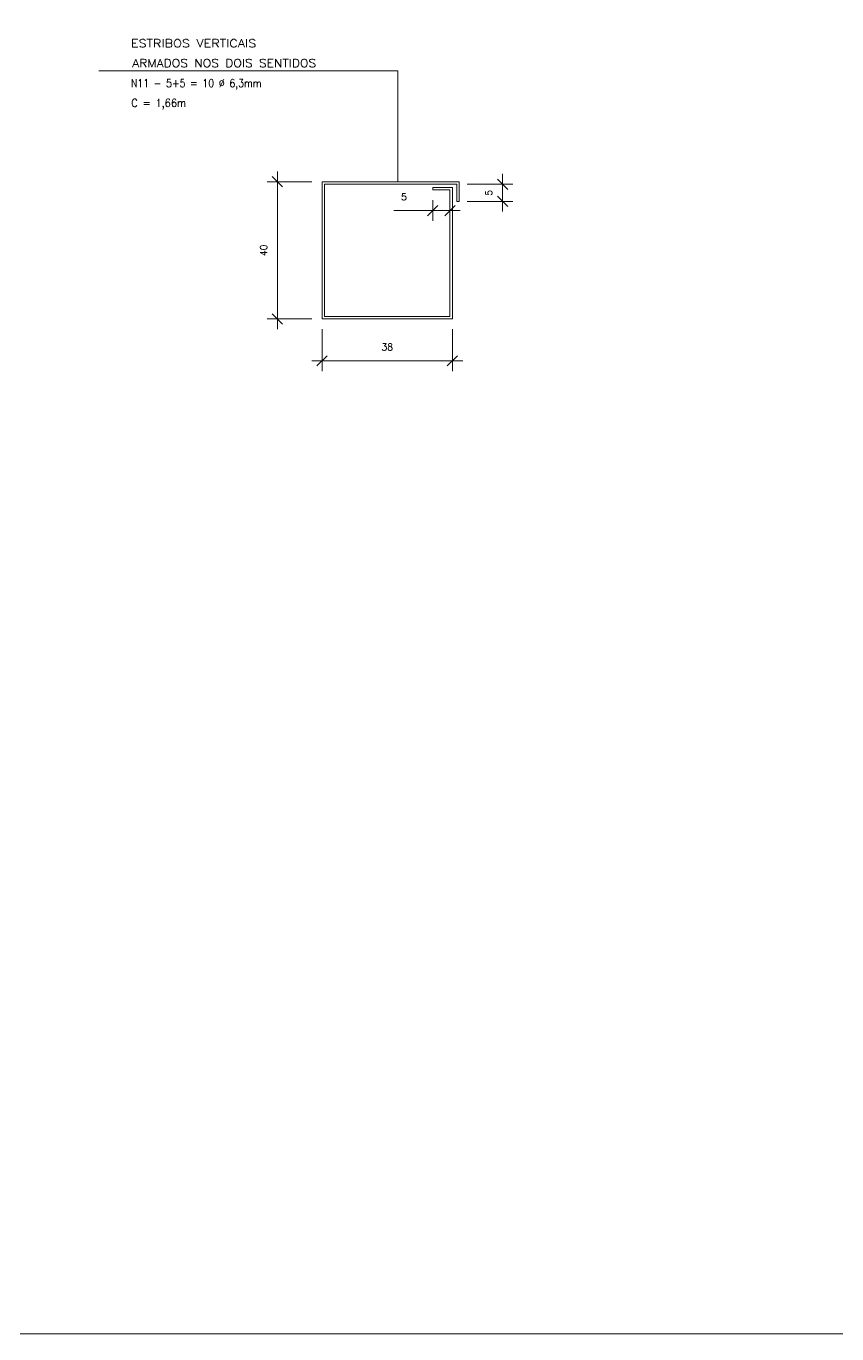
# Model space of a CAD drawing. Header units: metres. Extents: x 0 to 84, y 0 to 59.4.
# Drawn here: x 28.42 to 33.15, y 0 to 7.63 of the extents above; entities that cross this region are included whole.
import ezdxf
from ezdxf.enums import TextEntityAlignment as Align

# ---------------------------------------------------------------- set-up
doc = ezdxf.new("R2010")
doc.units = ezdxf.units.M
for name, color, linetype, lineweight in [('COTA', 1, 'Continuous', 0), ('FERROVISTA', 27, 'Continuous', 0), ('QUAD_BORDA', 1, 'Continuous', 20), ('QUAD_LIMITES', 2, 'Continuous', 0), ('TEXTOFINO', 7, 'Continuous', 0)]:
    doc.layers.add(name, color=color, linetype=linetype, lineweight=lineweight)
doc.styles.add('CYPETXT', font='', dxfattribs={"height": 0.2})
doc.styles.get('CYPETXT').set_extended_font_data('romans')

msp = doc.modelspace()

# ---------------------------------------------------------------- linework, layer by layer
at = {"layer": 'COTA'}
for p, q in [((28.84463, 7.36376), (30.58803, 7.36376)), ((30.58803, 6.71774), (30.58803, 7.36376)), ((30.08545, 6.71774), (29.82531, 6.71774)), ((29.88531, 6.77774), (29.88531, 5.85774)), ((31.19862, 6.70334), (31.19862, 6.76334)), ((30.99109, 6.70334), (31.25862, 6.70334)), ((31.19862, 6.70334), (31.19862, 6.60338)), ((30.79106, 6.61021), (30.79106, 6.48927)), ((30.89111, 6.61021), (30.89111, 6.48927)), ((30.99109, 6.60338), (31.25862, 6.60338)), ((31.19862, 6.60338), (31.19862, 6.54338)), ((30.56332, 6.54927), (30.95111, 6.54927)), ((30.08545, 5.91774), (29.82531, 5.91774)), ((30.14545, 5.85774), (30.14545, 5.61364)), ((30.90551, 5.85774), (30.90551, 5.61364)), ((30.08545, 5.67364), (30.96551, 5.67364))]:
    msp.add_line(p, q, dxfattribs=at)
at = {"layer": 'COTA', "color": 1}
for p, q in [((29.91531, 6.68774), (29.85531, 6.74774)), ((31.16862, 6.73334), (31.22862, 6.67334)), ((30.82106, 6.57927), (30.76106, 6.51927)), ((30.86111, 6.51927), (30.92111, 6.57927)), ((31.22862, 6.57338), (31.16862, 6.63338)), ((29.85531, 5.94774), (29.91531, 5.88774)), ((30.17545, 5.70364), (30.11545, 5.64364)), ((30.87551, 5.64364), (30.93551, 5.70364))]:
    msp.add_line(p, q, dxfattribs=at)
at = {"layer": 'FERROVISTA'}
msp.add_lwpolyline([(30.94549, 6.71774), (30.14545, 6.71774), (30.14545, 5.91774), (30.90551, 5.91774), (30.90551, 6.68461), (30.79106, 6.68461), (30.79106, 6.67021), (30.89111, 6.67021), (30.89111, 5.93214), (30.15985, 5.93214), (30.15985, 6.70334), (30.93109, 6.70334), (30.93109, 6.60338), (30.94549, 6.60338), (30.94549, 6.71774)], close=True, dxfattribs=at)
at = {"layer": 'QUAD_BORDA'}
msp.add_lwpolyline([(0, 0), (84, 0), (84, 59.4), (0, 59.4), (0, 0)], close=True, dxfattribs=at)
at = {"layer": 'QUAD_LIMITES'}
msp.add_lwpolyline([(0, 0), (84, 0), (84, 59.4), (0, 59.4), (0, 0)], close=True, dxfattribs=at)

# ---------------------------------------------------------------- texts
at = {"layer": 'COTA', "color": 35, "style": 'CYPETXT', "width": 0.872087}
for s, p, p2 in [('5', (30.60641, 6.60978), (30.64001, 6.60978)), ('38', (30.49188, 5.73429), (30.55908, 5.73429))]:
    msp.add_text(s, height=0.04, dxfattribs=at).set_placement(p, p2, align=Align.FIT)
for s, p, p2 in [('5', (31.1381, 6.63656), (31.1381, 6.67016)), ('40', (29.82467, 6.28414), (29.82467, 6.35134))]:
    msp.add_text(s, height=0.04, rotation=90, dxfattribs=at).set_placement(p, p2, align=Align.FIT)
at = {"layer": 'TEXTOFINO', "style": 'CYPETXT'}
for s, height, width, p, p2 in [('ESTRIBOS VERTICAIS', 0.0466667, 0.998079, (29.03083, 7.50171), (29.7618, 7.50171)), ('ARMADOS NOS DOIS SENTIDOS', 0.0466667, 0.973785, (29.03841, 7.38621), (30.11155, 7.38621)), ('N11 - 5+5 = 10 %%c 6,3mm', 0.0466667, 0.714699, (29.03111, 7.2694), (29.79294, 7.2694)), ('C = 1,66m', 0.046667, 0.73766, (29.03363, 7.15395), (29.35318, 7.15395))]:
    msp.add_text(s, height=height, dxfattribs=dict(at, width=width)).set_placement(p, p2, align=Align.FIT)

doc.saveas('drawing.dxf')
